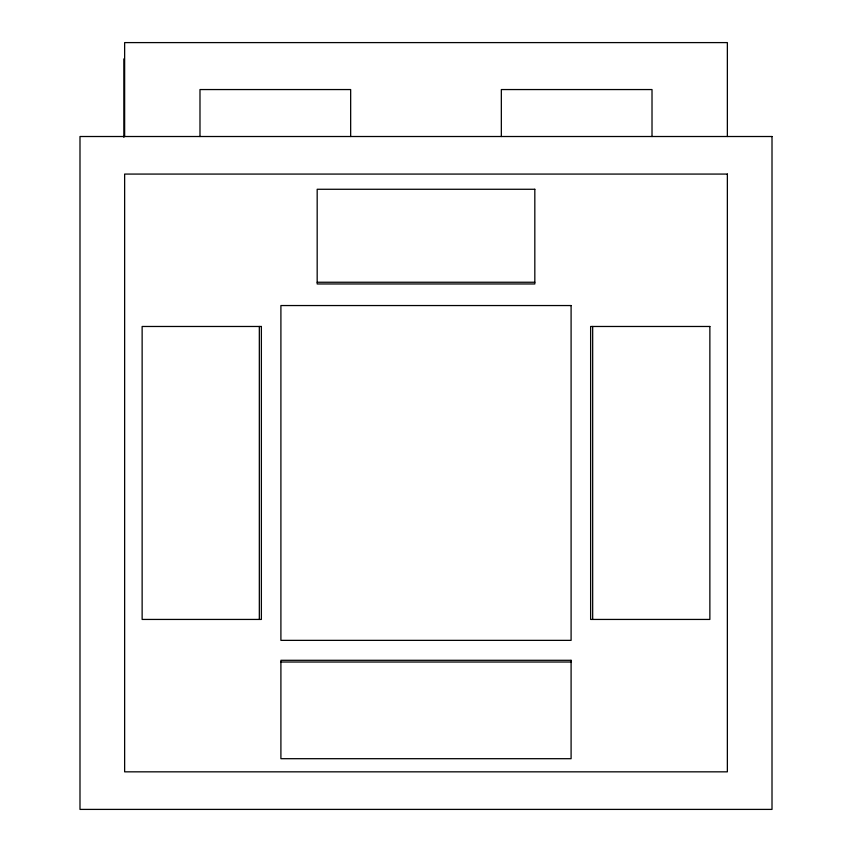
<?xml version="1.0" encoding="UTF-8"?>
<svg xmlns="http://www.w3.org/2000/svg" width="852" height="852" viewBox="0 0 852 852"><rect width="100%" height="100%" fill="white"/><g stroke="black" fill="none" stroke-linecap="round" stroke-linejoin="round"><path stroke-width="1.28" d="M317.178 282.246L534.822 282.246M280.904 662.015L571.096 662.015M727.363 136.512L727.363 42.6L124.637 42.6L124.637 136.512M652.014 136.512L652.014 89.556L501.338 89.556L501.338 136.512M592.673 326.476L592.673 619.436M350.662 136.512L350.662 89.556L199.986 89.556L199.986 136.512M259.327 326.476L259.327 619.436M123.838 58.873L123.838 137.289M772.008 136.512L79.992 136.512L79.992 809.4L772.008 809.4L772.008 136.512M727.363 174.074L124.637 174.074L124.637 771.837L727.363 771.837L727.363 174.074M534.822 189.272L317.178 189.272L317.178 283.961L534.822 283.961L534.822 189.272M571.096 305.548L280.904 305.548L280.904 640.363L571.096 640.363L571.096 305.548M261.372 326.476L142.135 326.476L142.135 619.436L261.372 619.436L261.372 326.476M709.865 326.476L590.628 326.476L590.628 619.436L709.865 619.436L709.865 326.476M571.096 660.3L280.904 660.3L280.904 758.695L571.096 758.695L571.096 660.3"/></g></svg>
